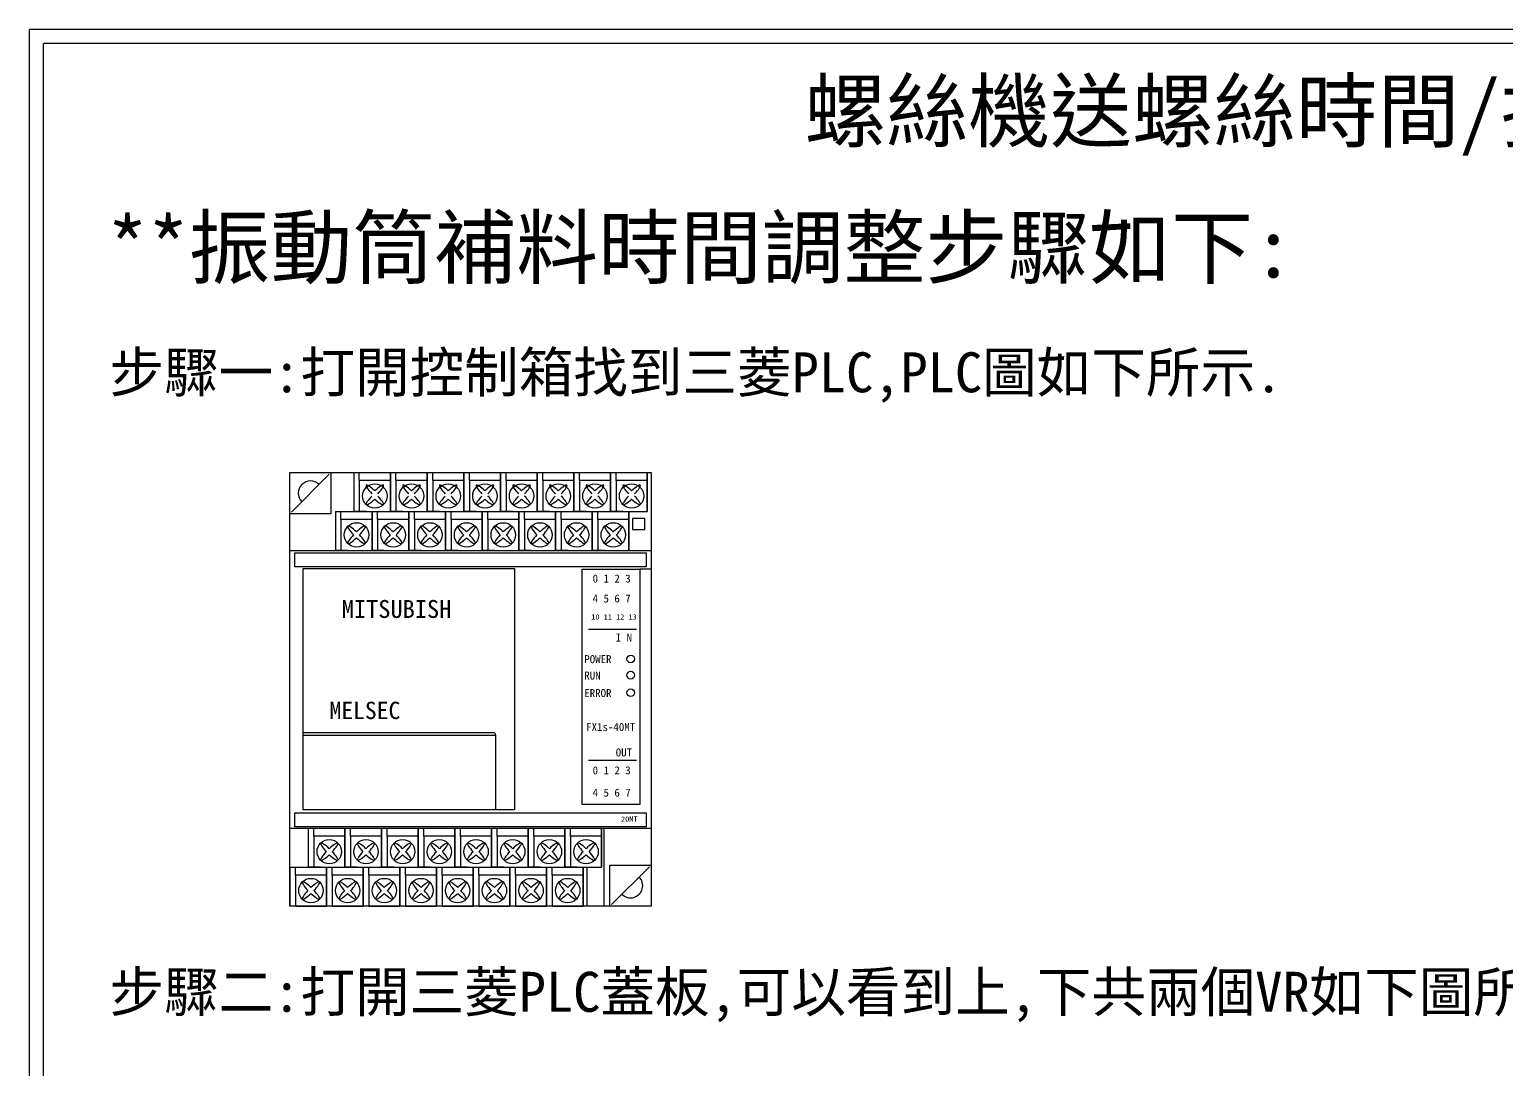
# Model space of a CAD drawing. Extents: x 325 to 612, y 3 to 207.
# Drawn here: x 325.3 to 458.2, y 113.4 to 207 of the extents above; entities that cross this region are included whole.
import ezdxf

# ---------------------------------------------------------------- set-up
doc = ezdxf.new("R2010")
doc.units = 0
doc.layers.add('圖框層', color=7, linetype='CONTINUOUS')
doc.layers.add('標尺寸層', color=3, linetype='CONTINUOUS')
doc.styles.add('STSL', font='KAIU.TTF')

# ---------------------------------------------------------------- blocks, each defined once
blk = doc.blocks.new('FX1S-14MT')
at = {"layer": '標尺寸層', "color": 7}
for p, q in [((5.75, 0), (5.75, -3.5)), ((5.75, 0), (9.05, 0)), ((6.25, -0.7), (6.25, 0)), ((9.05, -0.7), (9.05, 0)), ((9.05, 0), (9.05, -3.5)), ((9.05, 0), (9.05, -3.5)), ((9.05, 0), (12.35, 0)), ((9.55, -0.7), (9.55, 0)), ((12.35, -0.7), (12.35, 0)), ((12.35, 0), (12.35, -3.5)), ((12.35, 0), (12.35, -3.5)), ((12.35, 0), (15.65, 0)), ((12.85, -0.7), (12.85, 0)), ((15.65, -0.7), (15.65, 0)), ((15.65, 0), (15.65, -3.5)), ((15.65, 0), (15.65, -3.5)), ((15.65, 0), (18.95, 0)), ((16.15, -0.7), (16.15, 0)), ((18.95, -0.7), (18.95, 0)), ((18.95, 0), (18.95, -3.5)), ((18.95, 0), (18.95, -3.5)), ((18.95, 0), (22.25, 0)), ((19.45, -0.7), (19.45, 0)), ((22.25, -0.7), (22.25, 0)), ((22.25, 0), (22.25, -3.5)), ((22.25, 0), (22.25, -3.5)), ((22.25, 0), (25.55, 0)), ((22.75, -0.7), (22.75, 0)), ((25.55, -0.7), (25.55, 0)), ((25.55, 0), (25.55, -3.5)), ((25.55, 0), (25.55, -3.5)), ((25.55, 0), (28.85, 0)), ((26.05, -0.7), (26.05, 0)), ((28.85, -0.7), (28.85, 0)), ((28.85, 0), (28.85, -3.5)), ((28.85, 0), (28.85, -3.5)), ((28.85, 0), (32.15, 0)), ((29.35, -0.7), (29.35, 0)), ((32.15, -0.7), (32.15, 0)), ((32.15, 0), (32.15, -3.5)), ((3.55, -0.15), (0.15, -3.55)), ((4.1, -3.5), (4.1, -7)), ((4.1, -3.5), (7.4, -3.5)), ((4.6, -4.2), (4.6, -3.5)), ((6.85, -3.5), (5.75, -3.5)), ((7.4, -4.2), (7.4, -3.5)), ((7.4, -3.5), (7.4, -7)), ((7.4, -3.5), (7.4, -7)), ((7.4, -3.5), (10.7, -3.5)), ((7.9, -4.2), (7.9, -3.5)), ((10.15, -3.5), (9.05, -3.5)), ((10.7, -4.2), (10.7, -3.5)), ((10.7, -3.5), (10.7, -7)), ((10.7, -3.5), (10.7, -7)), ((10.7, -3.5), (14, -3.5)), ((11.2, -4.2), (11.2, -3.5)), ((13.45, -3.5), (12.35, -3.5)), ((14, -4.2), (14, -3.5)), ((14, -3.5), (14, -7)), ((14, -3.5), (14, -7)), ((14, -3.5), (17.3, -3.5)), ((14.5, -4.2), (14.5, -3.5)), ((16.75, -3.5), (15.65, -3.5)), ((17.3, -4.2), (17.3, -3.5)), ((17.3, -3.5), (17.3, -7)), ((17.3, -3.5), (17.3, -7)), ((17.3, -3.5), (20.6, -3.5)), ((17.8, -4.2), (17.8, -3.5)), ((20.05, -3.5), (18.95, -3.5)), ((20.6, -4.2), (20.6, -3.5)), ((20.6, -3.5), (20.6, -7)), ((20.6, -3.5), (20.6, -7)), ((20.6, -3.5), (23.9, -3.5)), ((21.1, -4.2), (21.1, -3.5)), ((23.35, -3.5), (22.25, -3.5)), ((23.9, -4.2), (23.9, -3.5)), ((23.9, -3.5), (23.9, -7)), ((23.9, -3.5), (23.9, -7)), ((23.9, -3.5), (27.2, -3.5)), ((24.4, -4.2), (24.4, -3.5)), ((26.65, -3.5), (25.55, -3.5)), ((27.2, -4.2), (27.2, -3.5)), ((27.2, -3.5), (27.2, -7)), ((27.2, -3.5), (27.2, -7)), ((27.2, -3.5), (30.5, -3.5)), ((27.7, -4.2), (27.7, -3.5)), ((29.95, -3.5), (28.85, -3.5)), ((30.5, -4.2), (30.5, -3.5)), ((30.5, -3.5), (30.5, -7)), ((0, -7), (32.5, -7)), ((5.2, -7), (4.1, -7)), ((8.5, -7), (7.4, -7)), ((11.8, -7), (10.7, -7)), ((15.1, -7), (14, -7)), ((18.4, -7), (17.3, -7)), ((21.7, -7), (20.6, -7)), ((25, -7), (23.9, -7)), ((28.3, -7), (27.2, -7)), ((32.5, -8.67), (31.5, -8.67)), ((32.5, -8.78), (32.5, -9.78)), ((26.87, -14.07), (31.19, -14.07)), ((18.37, -23.41), (1.2, -23.41)), ((26.87, -25.86), (31.19, -25.86)), ((0, -32), (32.5, -32)), ((1.65, -32), (1.65, -35.5)), ((1.65, -32), (4.95, -32)), ((2.15, -32.7), (2.15, -32)), ((4.95, -32.7), (4.95, -32)), ((4.95, -32), (4.95, -35.5)), ((4.95, -32), (4.95, -35.5)), ((4.95, -32), (8.25, -32)), ((5.45, -32.7), (5.45, -32)), ((8.25, -32.7), (8.25, -32)), ((8.25, -32), (8.25, -35.5)), ((8.25, -32), (8.25, -35.5)), ((8.25, -32), (11.55, -32)), ((8.75, -32.7), (8.75, -32)), ((11.55, -32.7), (11.55, -32)), ((11.55, -32), (11.55, -35.5)), ((11.55, -32), (11.55, -35.5)), ((11.55, -32), (14.85, -32)), ((12.05, -32.7), (12.05, -32)), ((14.85, -32.7), (14.85, -32)), ((14.85, -32), (14.85, -35.5)), ((14.85, -32), (14.85, -35.5)), ((14.85, -32), (18.15, -32)), ((15.35, -32.7), (15.35, -32)), ((18.15, -32.7), (18.15, -32)), ((18.15, -32), (18.15, -35.5)), ((18.15, -32), (18.15, -35.5)), ((18.15, -32), (21.45, -32)), ((18.65, -32.7), (18.65, -32)), ((21.45, -32.7), (21.45, -32)), ((21.45, -32), (21.45, -35.5)), ((21.45, -32), (21.45, -35.5)), ((21.45, -32), (24.75, -32)), ((21.95, -32.7), (21.95, -32)), ((24.75, -32.7), (24.75, -32)), ((24.75, -32), (24.75, -35.5)), ((24.75, -32), (24.75, -35.5)), ((24.75, -32), (28.05, -32)), ((25.25, -32.7), (25.25, -32)), ((28.05, -32.7), (28.05, -32)), ((28.05, -32), (28.05, -35.5)), ((28.25, -32), (28.25, -39)), ((0, -35.5), (0, -39)), ((0, -35.5), (3.3, -35.5)), ((0.5, -36.2), (0.5, -35.5)), ((2.75, -35.5), (1.65, -35.5)), ((3.3, -36.2), (3.3, -35.5)), ((3.3, -35.5), (3.3, -39)), ((3.3, -35.5), (3.3, -39)), ((3.3, -35.5), (6.6, -35.5)), ((3.8, -36.2), (3.8, -35.5)), ((6.05, -35.5), (4.95, -35.5)), ((6.6, -36.2), (6.6, -35.5)), ((6.6, -35.5), (6.6, -39)), ((6.6, -35.5), (6.6, -39)), ((6.6, -35.5), (9.9, -35.5)), ((7.1, -36.2), (7.1, -35.5)), ((9.35, -35.5), (8.25, -35.5)), ((9.9, -36.2), (9.9, -35.5)), ((9.9, -35.5), (9.9, -39)), ((9.9, -35.5), (9.9, -39)), ((9.9, -35.5), (13.2, -35.5)), ((10.4, -36.2), (10.4, -35.5)), ((12.65, -35.5), (11.55, -35.5)), ((13.2, -36.2), (13.2, -35.5)), ((13.2, -35.5), (13.2, -39)), ((13.2, -35.5), (13.2, -39)), ((13.2, -35.5), (16.5, -35.5)), ((13.7, -36.2), (13.7, -35.5)), ((15.95, -35.5), (14.85, -35.5)), ((16.5, -36.2), (16.5, -35.5)), ((16.5, -35.5), (16.5, -39)), ((16.5, -35.5), (16.5, -39)), ((16.5, -35.5), (19.8, -35.5)), ((17, -36.2), (17, -35.5)), ((19.25, -35.5), (18.15, -35.5)), ((19.8, -36.2), (19.8, -35.5)), ((19.8, -35.5), (19.8, -39)), ((19.8, -35.5), (19.8, -39)), ((19.8, -35.5), (23.1, -35.5)), ((20.3, -36.2), (20.3, -35.5)), ((22.55, -35.5), (21.45, -35.5)), ((23.1, -36.2), (23.1, -35.5)), ((23.1, -35.5), (23.1, -39)), ((23.1, -35.5), (23.1, -39)), ((23.1, -35.5), (26.4, -35.5)), ((23.6, -36.2), (23.6, -35.5)), ((25.85, -35.5), (24.75, -35.5)), ((26.4, -36.2), (26.4, -35.5)), ((26.4, -35.5), (26.4, -39)), ((26.73, -35.5), (26.73, -39)), ((32.35, -35.45), (28.95, -38.85)), ((1.1, -39), (0, -39)), ((4.4, -39), (3.3, -39)), ((7.7, -39), (6.6, -39)), ((11, -39), (9.9, -39)), ((14.3, -39), (13.2, -39)), ((17.6, -39), (16.5, -39)), ((20.9, -39), (19.8, -39)), ((24.2, -39), (23.1, -39))]:
    blk.add_line(p, q, dxfattribs=at)
for points in [[(0, 0), (3.7, 0), (3.7, -3.7), (0, -3.7)], [(0, 0), (32.5, 0), (32.5, -39), (0, -39)], [(9.05, -0.7), (6.25, -0.7), (6.25, -3.5), (9.05, -3.5)], [(12.35, -0.7), (9.55, -0.7), (9.55, -3.5), (12.35, -3.5)], [(15.65, -0.7), (12.85, -0.7), (12.85, -3.5), (15.65, -3.5)], [(18.95, -0.7), (16.15, -0.7), (16.15, -3.5), (18.95, -3.5)], [(22.25, -0.7), (19.45, -0.7), (19.45, -3.5), (22.25, -3.5)], [(25.55, -0.7), (22.75, -0.7), (22.75, -3.5), (25.55, -3.5)], [(28.85, -0.7), (26.05, -0.7), (26.05, -3.5), (28.85, -3.5)], [(32.15, -0.7), (29.35, -0.7), (29.35, -3.5), (32.15, -3.5)], [(7.4, -4.2), (4.6, -4.2), (4.6, -7), (7.4, -7)], [(10.7, -4.2), (7.9, -4.2), (7.9, -7), (10.7, -7)], [(14, -4.2), (11.2, -4.2), (11.2, -7), (14, -7)], [(17.3, -4.2), (14.5, -4.2), (14.5, -7), (17.3, -7)], [(20.6, -4.2), (17.8, -4.2), (17.8, -7), (20.6, -7)], [(23.9, -4.2), (21.1, -4.2), (21.1, -7), (23.9, -7)], [(27.2, -4.2), (24.4, -4.2), (24.4, -7), (27.2, -7)], [(30.5, -4.2), (27.7, -4.2), (27.7, -7), (30.5, -7)], [(31.93, -4.11), (30.83, -4.11), (30.83, -5.11), (31.93, -5.11)], [(0.46, -7.2), (32.05, -7.2), (32.05, -8.47), (0.46, -8.47)], [(1.2, -8.63), (20.2, -8.63), (20.2, -30.33), (1.2, -30.33)], [(26.3, -8.67), (31.5, -8.67), (31.5, -29.87), (26.3, -29.87)], [(1.2, -23.63), (18.5, -23.63), (18.5, -30.33), (1.2, -30.33)], [(0.46, -30.6), (32.05, -30.6), (32.05, -31.87), (0.46, -31.87)], [(4.95, -32.7), (2.15, -32.7), (2.15, -35.5), (4.95, -35.5)], [(8.25, -32.7), (5.45, -32.7), (5.45, -35.5), (8.25, -35.5)], [(11.55, -32.7), (8.75, -32.7), (8.75, -35.5), (11.55, -35.5)], [(14.85, -32.7), (12.05, -32.7), (12.05, -35.5), (14.85, -35.5)], [(18.15, -32.7), (15.35, -32.7), (15.35, -35.5), (18.15, -35.5)], [(21.45, -32.7), (18.65, -32.7), (18.65, -35.5), (21.45, -35.5)], [(24.75, -32.7), (21.95, -32.7), (21.95, -35.5), (24.75, -35.5)], [(28.05, -32.7), (25.25, -32.7), (25.25, -35.5), (28.05, -35.5)], [(28.8, -35.3), (32.5, -35.3), (32.5, -39), (28.8, -39)], [(3.3, -36.2), (0.5, -36.2), (0.5, -39), (3.3, -39)], [(6.6, -36.2), (3.8, -36.2), (3.8, -39), (6.6, -39)], [(9.9, -36.2), (7.1, -36.2), (7.1, -39), (9.9, -39)], [(13.2, -36.2), (10.4, -36.2), (10.4, -39), (13.2, -39)], [(16.5, -36.2), (13.7, -36.2), (13.7, -39), (16.5, -39)], [(19.8, -36.2), (17, -36.2), (17, -39), (19.8, -39)], [(23.1, -36.2), (20.3, -36.2), (20.3, -39), (23.1, -39)], [(26.4, -36.2), (23.6, -36.2), (23.6, -39), (26.4, -39)]]:
    blk.add_lwpolyline(points, close=True, dxfattribs=at)
for centre, radius in [((7.65, -2.1), 1.1), ((10.95, -2.1), 1.1), ((14.25, -2.1), 1.1), ((17.55, -2.1), 1.1), ((20.85, -2.1), 1.1), ((24.15, -2.1), 1.1), ((27.45, -2.1), 1.1), ((30.75, -2.1), 1.1), ((6, -5.6), 1.1), ((9.3, -5.6), 1.1), ((12.6, -5.6), 1.1), ((15.9, -5.6), 1.1), ((19.2, -5.6), 1.1), ((22.5, -5.6), 1.1), ((25.8, -5.6), 1.1), ((29.1, -5.6), 1.1), ((30.67, -16.76), 0.346), ((30.67, -18.22), 0.346), ((30.67, -19.8), 0.346), ((3.55, -34.1), 1.1), ((6.85, -34.1), 1.1), ((10.15, -34.1), 1.1), ((13.45, -34.1), 1.1), ((16.75, -34.1), 1.1), ((20.05, -34.1), 1.1), ((23.35, -34.1), 1.1), ((26.65, -34.1), 1.1), ((1.9, -37.6), 1.1), ((5.2, -37.6), 1.1), ((8.5, -37.6), 1.1), ((11.8, -37.6), 1.1), ((15.1, -37.6), 1.1), ((18.4, -37.6), 1.1), ((21.7, -37.6), 1.1), ((25, -37.6), 1.1)]:
    blk.add_circle(centre, radius, dxfattribs=at)
for centre, start, end in [((1.85, -1.85), 45, 225), ((30.65, -37.15), 225, 45)]:
    blk.add_arc(centre, 1.1, start, end, dxfattribs=at)
for centre, major_axis, ratio, start_param, end_param in [((7.65, -1.9), (-0.778, 0.778), 0.176168, 4.886768, 7.679603), ((7.65, -1.9), (0.778, 0.778), 0.176168, 4.886768, 7.679603), ((10.95, -1.9), (-0.778, 0.778), 0.176168, 4.886768, 7.679603), ((10.95, -1.9), (0.778, 0.778), 0.176168, 4.886768, 7.679603), ((14.25, -1.9), (-0.778, 0.778), 0.176168, 4.886768, 7.679603), ((14.25, -1.9), (0.778, 0.778), 0.176168, 4.886768, 7.679603), ((17.55, -1.9), (-0.778, 0.778), 0.176168, 4.886768, 7.679603), ((17.55, -1.9), (0.778, 0.778), 0.176168, 4.886768, 7.679603), ((20.85, -1.9), (-0.778, 0.778), 0.176168, 4.886768, 7.679603), ((20.85, -1.9), (0.778, 0.778), 0.176168, 4.886768, 7.679603), ((24.15, -1.9), (-0.778, 0.778), 0.176168, 4.886768, 7.679603), ((24.15, -1.9), (0.778, 0.778), 0.176168, 4.886768, 7.679603), ((27.45, -1.9), (-0.778, 0.778), 0.176168, 4.886768, 7.679603), ((27.45, -1.9), (0.778, 0.778), 0.176168, 4.886768, 7.679603), ((30.75, -1.9), (-0.778, 0.778), 0.176168, 4.886768, 7.679603), ((30.75, -1.9), (0.778, 0.778), 0.176168, 4.886768, 7.679603), ((7.65, -2.1), (0.778, 0.778), 0.176168, 1.745175, 4.53801), ((7.65, -2.1), (-0.778, 0.778), 0.176168, 8.02836, 10.821195), ((10.95, -2.1), (0.778, 0.778), 0.176168, 1.745175, 4.53801), ((10.95, -2.1), (-0.778, 0.778), 0.176168, 8.02836, 10.821195), ((14.25, -2.1), (0.778, 0.778), 0.176168, 1.745175, 4.53801), ((14.25, -2.1), (-0.778, 0.778), 0.176168, 8.02836, 10.821195), ((17.55, -2.1), (0.778, 0.778), 0.176168, 1.745175, 4.53801), ((17.55, -2.1), (-0.778, 0.778), 0.176168, 8.02836, 10.821195), ((20.85, -2.1), (0.778, 0.778), 0.176168, 1.745175, 4.53801), ((20.85, -2.1), (-0.778, 0.778), 0.176168, 8.02836, 10.821195), ((24.15, -2.1), (0.778, 0.778), 0.176168, 1.745175, 4.53801), ((24.15, -2.1), (-0.778, 0.778), 0.176168, 8.02836, 10.821195), ((27.45, -2.1), (0.778, 0.778), 0.176168, 1.745175, 4.53801), ((27.45, -2.1), (-0.778, 0.778), 0.176168, 8.02836, 10.821195), ((30.75, -2.1), (0.778, 0.778), 0.176168, 1.745175, 4.53801), ((30.75, -2.1), (-0.778, 0.778), 0.176168, 8.02836, 10.821195), ((6, -5.6), (-0.778, 0.778), 0.176168, 4.886768, 7.679603), ((6, -5.6), (0.778, 0.778), 0.176168, 4.886768, 7.679603), ((9.3, -5.6), (-0.778, 0.778), 0.176168, 4.886768, 7.679603), ((9.3, -5.6), (0.778, 0.778), 0.176168, 4.886768, 7.679603), ((12.6, -5.6), (-0.778, 0.778), 0.176168, 4.886768, 7.679603), ((12.6, -5.6), (0.778, 0.778), 0.176168, 4.886768, 7.679603), ((15.9, -5.6), (-0.778, 0.778), 0.176168, 4.886768, 7.679603), ((15.9, -5.6), (0.778, 0.778), 0.176168, 4.886768, 7.679603), ((19.2, -5.6), (-0.778, 0.778), 0.176168, 4.886768, 7.679603), ((19.2, -5.6), (0.778, 0.778), 0.176168, 4.886768, 7.679603), ((22.5, -5.6), (-0.778, 0.778), 0.176168, 4.886768, 7.679603), ((22.5, -5.6), (0.778, 0.778), 0.176168, 4.886768, 7.679603), ((25.8, -5.6), (-0.778, 0.778), 0.176168, 4.886768, 7.679603), ((25.8, -5.6), (0.778, 0.778), 0.176168, 4.886768, 7.679603), ((29.1, -5.6), (-0.778, 0.778), 0.176168, 4.886768, 7.679603), ((29.1, -5.6), (0.778, 0.778), 0.176168, 4.886768, 7.679603), ((6, -5.6), (0.778, 0.778), 0.176168, 1.745175, 4.53801), ((6, -5.6), (-0.778, 0.778), 0.176168, 8.02836, 10.821195), ((9.3, -5.6), (0.778, 0.778), 0.176168, 1.745175, 4.53801), ((9.3, -5.6), (-0.778, 0.778), 0.176168, 8.02836, 10.821195), ((12.6, -5.6), (0.778, 0.778), 0.176168, 1.745175, 4.53801), ((12.6, -5.6), (-0.778, 0.778), 0.176168, 8.02836, 10.821195), ((15.9, -5.6), (0.778, 0.778), 0.176168, 1.745175, 4.53801), ((15.9, -5.6), (-0.778, 0.778), 0.176168, 8.02836, 10.821195), ((19.2, -5.6), (0.778, 0.778), 0.176168, 1.745175, 4.53801), ((19.2, -5.6), (-0.778, 0.778), 0.176168, 8.02836, 10.821195), ((22.5, -5.6), (0.778, 0.778), 0.176168, 1.745175, 4.53801), ((22.5, -5.6), (-0.778, 0.778), 0.176168, 8.02836, 10.821195), ((25.8, -5.6), (0.778, 0.778), 0.176168, 1.745175, 4.53801), ((25.8, -5.6), (-0.778, 0.778), 0.176168, 8.02836, 10.821195), ((29.1, -5.6), (0.778, 0.778), 0.176168, 1.745175, 4.53801), ((29.1, -5.6), (-0.778, 0.778), 0.176168, 8.02836, 10.821195), ((18.37, -23.63), (0, 0.227), 0.577995, 4.712389, 6.283185), ((3.55, -34.1), (-0.778, 0.778), 0.176168, 4.886768, 7.679603), ((3.55, -34.1), (0.778, 0.778), 0.176168, 1.745175, 4.53801), ((3.55, -34.1), (0.778, 0.778), 0.176168, 4.886768, 7.679603), ((3.55, -34.1), (-0.778, 0.778), 0.176168, 8.02836, 10.821195), ((6.85, -34.1), (-0.778, 0.778), 0.176168, 4.886768, 7.679603), ((6.85, -34.1), (0.778, 0.778), 0.176168, 1.745175, 4.53801), ((6.85, -34.1), (0.778, 0.778), 0.176168, 4.886768, 7.679603), ((6.85, -34.1), (-0.778, 0.778), 0.176168, 8.02836, 10.821195), ((10.15, -34.1), (-0.778, 0.778), 0.176168, 4.886768, 7.679603), ((10.15, -34.1), (0.778, 0.778), 0.176168, 1.745175, 4.53801), ((10.15, -34.1), (0.778, 0.778), 0.176168, 4.886768, 7.679603), ((10.15, -34.1), (-0.778, 0.778), 0.176168, 8.02836, 10.821195), ((13.45, -34.1), (-0.778, 0.778), 0.176168, 4.886768, 7.679603), ((13.45, -34.1), (0.778, 0.778), 0.176168, 1.745175, 4.53801), ((13.45, -34.1), (0.778, 0.778), 0.176168, 4.886768, 7.679603), ((13.45, -34.1), (-0.778, 0.778), 0.176168, 8.02836, 10.821195), ((16.75, -34.1), (-0.778, 0.778), 0.176168, 4.886768, 7.679603), ((16.75, -34.1), (0.778, 0.778), 0.176168, 1.745175, 4.53801), ((16.75, -34.1), (0.778, 0.778), 0.176168, 4.886768, 7.679603), ((16.75, -34.1), (-0.778, 0.778), 0.176168, 8.02836, 10.821195), ((20.05, -34.1), (-0.778, 0.778), 0.176168, 4.886768, 7.679603), ((20.05, -34.1), (0.778, 0.778), 0.176168, 1.745175, 4.53801), ((20.05, -34.1), (0.778, 0.778), 0.176168, 4.886768, 7.679603), ((20.05, -34.1), (-0.778, 0.778), 0.176168, 8.02836, 10.821195), ((23.35, -34.1), (-0.778, 0.778), 0.176168, 4.886768, 7.679603), ((23.35, -34.1), (0.778, 0.778), 0.176168, 1.745175, 4.53801), ((23.35, -34.1), (0.778, 0.778), 0.176168, 4.886768, 7.679603), ((23.35, -34.1), (-0.778, 0.778), 0.176168, 8.02836, 10.821195), ((26.65, -34.1), (-0.778, 0.778), 0.176168, 4.886768, 7.679603), ((26.65, -34.1), (0.778, 0.778), 0.176168, 1.745175, 4.53801), ((26.65, -34.1), (0.778, 0.778), 0.176168, 4.886768, 7.679603), ((26.65, -34.1), (-0.778, 0.778), 0.176168, 8.02836, 10.821195), ((1.9, -37.6), (-0.778, 0.778), 0.176168, 4.886768, 7.679603), ((1.9, -37.6), (0.778, 0.778), 0.176168, 4.886768, 7.679603), ((5.2, -37.6), (-0.778, 0.778), 0.176168, 4.886768, 7.679603), ((5.2, -37.6), (0.778, 0.778), 0.176168, 4.886768, 7.679603), ((8.5, -37.6), (-0.778, 0.778), 0.176168, 4.886768, 7.679603), ((8.5, -37.6), (0.778, 0.778), 0.176168, 4.886768, 7.679603), ((11.8, -37.6), (-0.778, 0.778), 0.176168, 4.886768, 7.679603), ((11.8, -37.6), (0.778, 0.778), 0.176168, 4.886768, 7.679603), ((15.1, -37.6), (-0.778, 0.778), 0.176168, 4.886768, 7.679603), ((15.1, -37.6), (0.778, 0.778), 0.176168, 4.886768, 7.679603), ((18.4, -37.6), (-0.778, 0.778), 0.176168, 4.886768, 7.679603), ((18.4, -37.6), (0.778, 0.778), 0.176168, 4.886768, 7.679603), ((21.7, -37.6), (-0.778, 0.778), 0.176168, 4.886768, 7.679603), ((21.7, -37.6), (0.778, 0.778), 0.176168, 4.886768, 7.679603), ((25, -37.6), (-0.778, 0.778), 0.176168, 4.886768, 7.679603), ((25, -37.6), (0.778, 0.778), 0.176168, 4.886768, 7.679603), ((1.9, -37.6), (0.778, 0.778), 0.176168, 1.745175, 4.53801), ((1.9, -37.6), (-0.778, 0.778), 0.176168, 8.02836, 10.821195), ((5.2, -37.6), (0.778, 0.778), 0.176168, 1.745175, 4.53801), ((5.2, -37.6), (-0.778, 0.778), 0.176168, 8.02836, 10.821195), ((8.5, -37.6), (0.778, 0.778), 0.176168, 1.745175, 4.53801), ((8.5, -37.6), (-0.778, 0.778), 0.176168, 8.02836, 10.821195), ((11.8, -37.6), (0.778, 0.778), 0.176168, 1.745175, 4.53801), ((11.8, -37.6), (-0.778, 0.778), 0.176168, 8.02836, 10.821195), ((15.1, -37.6), (0.778, 0.778), 0.176168, 1.745175, 4.53801), ((15.1, -37.6), (-0.778, 0.778), 0.176168, 8.02836, 10.821195), ((18.4, -37.6), (0.778, 0.778), 0.176168, 1.745175, 4.53801), ((18.4, -37.6), (-0.778, 0.778), 0.176168, 8.02836, 10.821195), ((21.7, -37.6), (0.778, 0.778), 0.176168, 1.745175, 4.53801), ((21.7, -37.6), (-0.778, 0.778), 0.176168, 8.02836, 10.821195), ((25, -37.6), (0.778, 0.778), 0.176168, 1.745175, 4.53801), ((25, -37.6), (-0.778, 0.778), 0.176168, 8.02836, 10.821195)]:
    blk.add_ellipse(centre, major_axis=major_axis, ratio=ratio, start_param=start_param, end_param=end_param, dxfattribs=at)
at = {"layer": '圖框層', "color": 4, "style": 'STSL'}
for s, height, p in [('0 1 2 3', 0.72, (27.24, -9.89)), ('MITSUBISH', 1.61, (4.67, -13.07)), ('4 5 6 7', 0.72, (27.24, -11.68)), ('10 11 12 13', 0.4752, (27.12, -13.22)), ('I N', 0.72, (29.32, -15.2)), ('POWER', 0.72, (26.49, -17.14)), ('RUN', 0.72, (26.49, -18.61)), ('ERROR', 0.72, (26.49, -20.19)), ('MELSEC', 1.56, (3.57, -22.17)), ('FX1s-40MT', 0.72, (26.66, -23.24)), ('OUT', 0.72, (29.32, -25.53)), ('0 1 2 3', 0.72, (27.24, -27.14)), ('4 5 6 7', 0.72, (27.24, -29.15)), ('20MT', 0.475, (29.8, -31.41))]:
    blk.add_text(s, height=height, dxfattribs=at).set_placement(p)

msp = doc.modelspace()

# ---------------------------------------------------------------- linework, layer by layer
at = {"layer": '圖框層', "color": 7}
for p, q in [((612.32, 206.97), (325.32, 206.97)), ((325.32, 3), (325.32, 206.97)), ((611.07, 205.72), (326.57, 205.72)), ((326.57, 4.25), (326.57, 205.72))]:
    msp.add_line(p, q, dxfattribs=at)

# ---------------------------------------------------------------- block references
at = {"layer": '標尺寸層', "color": 7}
msp.add_blockref('FX1S-14MT', (348.74, 167.1), dxfattribs=at)

# ---------------------------------------------------------------- texts
at = {"layer": '圖框層', "color": 4, "style": 'STSL'}
for s, height, p in [('螺絲機送螺絲時間/振動筒補料時間調整圖', 5.4, (395.04, 196.94)), ('**振動筒補料時間調整步驟如下:', 5.4, (332.29, 184.66)), ('步驟一:打開控制箱找到三菱PLC,PLC圖如下所示.', 3.6, (332.51, 174.33)), ('步驟二:打開三菱PLC蓋板,可以看到上,下共兩個VR如下圖所示.', 3.6, (332.51, 118.59))]:
    msp.add_text(s, height=height, dxfattribs=at).set_placement(p)

doc.saveas('drawing.dxf')
